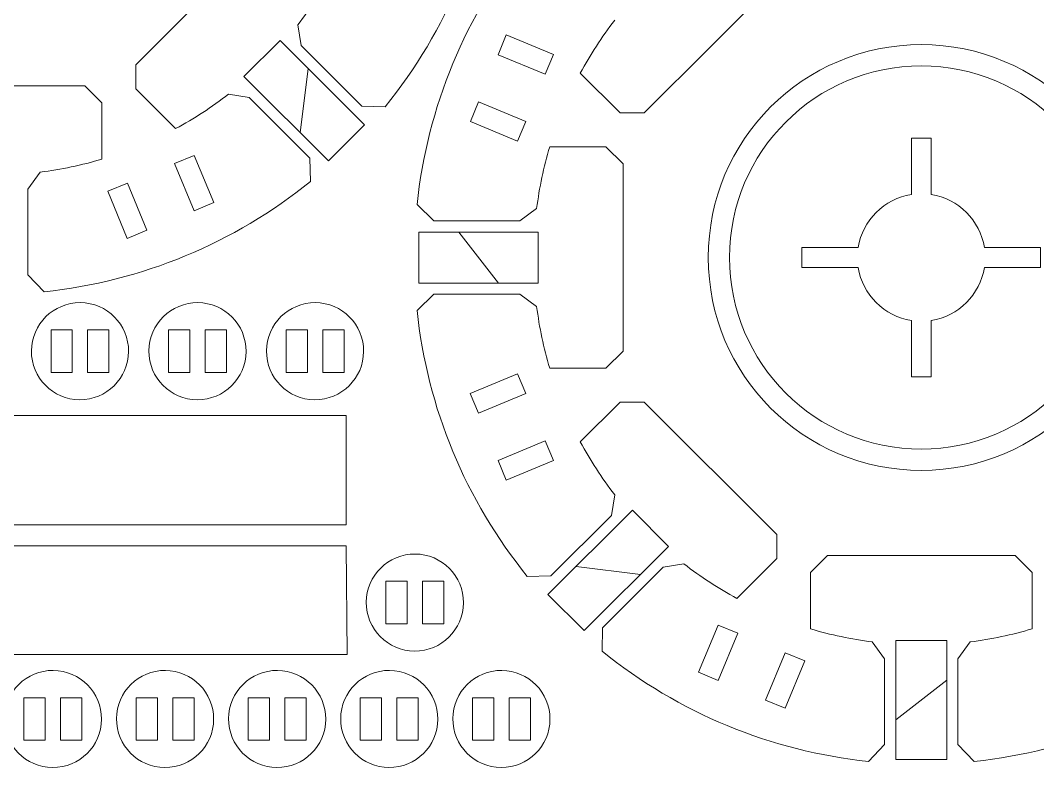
# Model space of a CAD drawing. Header units: centimetres. Extents: x -226 to -75, y 0 to 222.
# Drawn here: x -219.47 to -207.54, y 102.5 to 111.28 of the extents above; entities that cross this region are included whole.
import ezdxf

# ---------------------------------------------------------------- set-up
doc = ezdxf.new("R2010")
doc.units = ezdxf.units.CM
doc.header["$MEASUREMENT"] = 0
doc.layers.add('layer 1', color=7, linetype='Continuous')

msp = doc.modelspace()

# ---------------------------------------------------------------- linework, layer by layer
at = {"layer": 'layer 1', "color": 242, "lineweight": 9}
for points in [[(-215.19293, 110.26348), (-214.46843, 111.15792), (-214.01885, 112.24324), (-213.89873, 113.3879)], [(-218.1192, 110.75606), (-218.1192, 110.75606), (-216.56359, 112.31167), (-216.56359, 112.31167)], [(-213.52523, 112.23835), (-214.24973, 111.34392), (-214.69924, 110.25867), (-214.81943, 109.11394)], [(-215.81374, 111.84479), (-215.9321, 111.6261), (-216.06598, 111.42029), (-216.21827, 111.22365)], [(-212.15457, 110.19017), (-212.15457, 110.19017), (-210.59897, 111.74578), (-210.59897, 111.74578)], [(-212.90429, 110.65705), (-212.78597, 110.87581), (-212.65212, 111.08155), (-212.49983, 111.27826)], [(-216.21827, 111.22363), (-216.21827, 111.22363), (-216.18031, 110.98096), (-216.18031, 110.98096)], [(-213.86843, 110.87492), (-213.86843, 110.87492), (-213.77273, 111.10603), (-213.77273, 111.10603)], [(-213.77273, 111.10602), (-213.77273, 111.10602), (-213.21841, 110.87636), (-213.21841, 110.87636)], [(-216.1803, 110.98096), (-216.1803, 110.98096), (-215.46853, 110.26913), (-215.46853, 110.26913)], [(-213.31412, 110.64541), (-213.31412, 110.64541), (-213.86844, 110.87493), (-213.86844, 110.87493)], [(-213.21841, 110.87637), (-213.21841, 110.87637), (-213.31412, 110.64541), (-213.31412, 110.64541)], [(-218.1192, 110.47322), (-218.1192, 110.47322), (-218.1192, 110.75608), (-218.1192, 110.75608)], [(-216.18967, 109.95804), (-216.18967, 109.95804), (-216.09534, 110.71225), (-216.09534, 110.71225)], [(-212.43741, 110.19011), (-212.43741, 110.19011), (-212.90427, 110.65704), (-212.90427, 110.65704)], [(-220.91626, 110.50885), (-220.91626, 110.50885), (-218.71625, 110.50877), (-218.71625, 110.50877)], [(-218.71624, 110.50878), (-218.71624, 110.50878), (-218.51628, 110.30882), (-218.51628, 110.30882)], [(-217.65225, 110.00627), (-217.65225, 110.00627), (-218.11919, 110.47321), (-218.11919, 110.47321)], [(-218.51628, 110.30882), (-218.51628, 110.30882), (-218.51628, 109.64853), (-218.51628, 109.64853)], [(-217.03117, 110.41087), (-217.22774, 110.25854), (-217.43348, 110.12466), (-217.65223, 110.00627)], [(-216.7885, 110.37283), (-216.7885, 110.37283), (-217.0311, 110.41086), (-217.0311, 110.41086)], [(-216.0766, 109.66108), (-216.0766, 109.66108), (-216.78851, 110.37284), (-216.78851, 110.37284)], [(-215.46854, 110.26914), (-215.46854, 110.26914), (-215.19292, 110.26349), (-215.19292, 110.26349)], [(-212.15457, 110.19017), (-212.15457, 110.19017), (-212.43743, 110.1901), (-212.43743, 110.1901)], [(-213.5437, 110.09103), (-213.5437, 110.09103), (-213.63934, 109.85999), (-213.63934, 109.85999)], [(-213.4154, 109.06783), (-213.38397, 109.31464), (-213.33328, 109.5547), (-213.26223, 109.79297)], [(-213.26223, 109.79295), (-213.26223, 109.79295), (-212.6018, 109.79309), (-212.6018, 109.79309)], [(-212.60181, 109.79309), (-212.60181, 109.79309), (-212.40193, 109.59307), (-212.40193, 109.59307)], [(-218.51628, 109.64854), (-218.75462, 109.57735), (-218.99475, 109.52665), (-219.24156, 109.49522)], [(-217.43438, 109.04227), (-217.43438, 109.04227), (-217.66397, 109.59659), (-217.66397, 109.59659)], [(-217.66396, 109.59658), (-217.66396, 109.59658), (-217.433, 109.69229), (-217.433, 109.69229)], [(-217.43301, 109.69229), (-217.43301, 109.69229), (-217.20335, 109.1379), (-217.20335, 109.1379)], [(-216.07095, 109.38554), (-216.07095, 109.38554), (-216.0766, 109.66109), (-216.0766, 109.66109)], [(-212.40193, 109.59307), (-212.40193, 109.59307), (-212.40193, 107.39312), (-212.40193, 107.39312)], [(-219.24154, 109.49523), (-219.24154, 109.49523), (-219.38625, 109.29686), (-219.38625, 109.29686)], [(-219.19538, 108.09122), (-218.05072, 108.2113), (-216.96536, 108.66088), (-216.07104, 109.38549)], [(-218.44924, 109.2713), (-218.44924, 109.2713), (-218.2182, 109.36694), (-218.2182, 109.36694)], [(-218.21821, 109.36694), (-218.21821, 109.36694), (-217.98862, 108.81269), (-217.98862, 108.81269)], [(-219.38624, 109.29686), (-219.38624, 109.29686), (-219.38617, 108.29021), (-219.38617, 108.29021)], [(-218.21966, 108.71698), (-218.21966, 108.71698), (-218.44925, 109.2713), (-218.44925, 109.2713)], [(-217.20335, 109.1379), (-217.20335, 109.1379), (-217.43439, 109.04227), (-217.43439, 109.04227)], [(-214.81942, 109.11393), (-214.81942, 109.11393), (-214.62056, 108.92307), (-214.62056, 108.92307)], [(-213.61384, 108.923), (-213.61384, 108.923), (-213.4154, 109.06782), (-213.4154, 109.06782)], [(-214.62057, 108.92307), (-214.62057, 108.92307), (-213.61384, 108.923), (-213.61384, 108.923)], [(-217.98863, 108.81269), (-217.98863, 108.81269), (-218.21967, 108.71698), (-218.21967, 108.71698)], [(-213.86389, 108.19237), (-213.86389, 108.19237), (-214.33058, 108.79237), (-214.33058, 108.79237)], [(-219.38617, 108.2902), (-219.38617, 108.2902), (-219.19539, 108.0912), (-219.19539, 108.0912)], [(-214.6205, 108.0631), (-214.6205, 108.0631), (-214.81943, 107.87218), (-214.81943, 107.87218)], [(-213.61391, 108.06303), (-213.61391, 108.06303), (-214.62049, 108.0631), (-214.62049, 108.0631)], [(-213.41547, 107.91834), (-213.41547, 107.91834), (-213.61391, 108.06305), (-213.61391, 108.06305)], [(-213.26223, 107.19309), (-213.33328, 107.43149), (-213.38398, 107.67166), (-213.41541, 107.91836)], [(-214.81942, 107.87218), (-214.69933, 106.72753), (-214.24982, 105.64224), (-213.52522, 104.74778)], [(-212.40193, 107.39311), (-212.40193, 107.39311), (-212.60181, 107.19309), (-212.60181, 107.19309)], [(-213.63934, 107.12598), (-213.63934, 107.12598), (-213.5437, 106.89508), (-213.5437, 106.89508)], [(-212.60181, 107.19309), (-212.60181, 107.19309), (-213.26225, 107.19309), (-213.26225, 107.19309)], [(-212.90436, 106.32913), (-212.90436, 106.32913), (-212.43742, 106.79592), (-212.43742, 106.79592)], [(-212.43741, 106.79594), (-212.43741, 106.79594), (-212.15455, 106.79601), (-212.15455, 106.79601)], [(-212.15457, 106.79601), (-212.15457, 106.79601), (-210.59897, 105.2404), (-210.59897, 105.2404)], [(-213.86843, 106.11119), (-213.86843, 106.11119), (-213.31404, 106.34078), (-213.31404, 106.34078)], [(-213.31405, 106.34077), (-213.31405, 106.34077), (-213.21841, 106.10981), (-213.21841, 106.10981)], [(-212.49984, 105.70791), (-212.65209, 105.90455), (-212.78597, 106.11022), (-212.90437, 106.32912)], [(-213.77273, 105.88016), (-213.77273, 105.88016), (-213.86844, 106.1112), (-213.86844, 106.1112)], [(-213.21841, 106.10981), (-213.21841, 106.10981), (-213.77273, 105.88015), (-213.77273, 105.88015)], [(-212.5378, 105.4653), (-212.5378, 105.4653), (-212.49984, 105.70791), (-212.49984, 105.70791)], [(-213.24963, 104.75341), (-213.24963, 104.75341), (-212.53779, 105.46531), (-212.53779, 105.46531)], [(-210.59898, 105.24041), (-210.59898, 105.24041), (-210.59898, 104.95748), (-210.59898, 104.95748)], [(-210.59898, 104.9575), (-210.59898, 104.9575), (-211.06584, 104.49063), (-211.06584, 104.49063)], [(-210.2019, 104.79303), (-210.2019, 104.79303), (-210.00187, 104.99313), (-210.00187, 104.99313)], [(-210.00188, 104.99312), (-210.00188, 104.99312), (-207.80185, 104.99305), (-207.80185, 104.99305)], [(-207.80184, 104.99305), (-207.80184, 104.99305), (-207.60188, 104.7931), (-207.60188, 104.7931)], [(-212.19839, 104.77146), (-212.19839, 104.77146), (-212.95266, 104.86579), (-212.95266, 104.86579)], [(-211.92974, 104.85711), (-211.92974, 104.85711), (-212.6415, 104.14541), (-212.6415, 104.14541)], [(-211.687, 104.89507), (-211.687, 104.89507), (-211.92975, 104.85712), (-211.92975, 104.85712)], [(-211.06585, 104.49062), (-211.28468, 104.60894), (-211.49034, 104.74278), (-211.68705, 104.89515)], [(-213.52523, 104.74776), (-213.52523, 104.74776), (-213.24961, 104.75341), (-213.24961, 104.75341)], [(-210.2019, 104.13267), (-210.2019, 104.13267), (-210.2019, 104.79304), (-210.2019, 104.79304)], [(-207.60188, 104.7931), (-207.60188, 104.7931), (-207.60188, 104.1328), (-207.60188, 104.1328)], [(-212.6415, 104.14542), (-212.6415, 104.14542), (-212.64714, 103.86976), (-212.64714, 103.86976)], [(-211.51475, 103.62218), (-211.51475, 103.62218), (-211.28516, 104.17657), (-211.28516, 104.17657)], [(-211.28516, 104.17656), (-211.28516, 104.17656), (-211.0542, 104.08086), (-211.0542, 104.08086)], [(-209.47664, 103.9795), (-209.72337, 104.01094), (-209.9635, 104.06163), (-210.20191, 104.13268)], [(-207.60188, 104.13281), (-207.84029, 104.06162), (-208.08039, 104.01092), (-208.32716, 103.97949)], [(-211.05421, 104.08086), (-211.05421, 104.08086), (-211.28379, 103.52654), (-211.28379, 103.52654)], [(-209.33187, 103.78114), (-209.33187, 103.78114), (-209.47658, 103.9795), (-209.47658, 103.9795)], [(-208.32714, 103.9795), (-208.32714, 103.9795), (-208.47185, 103.78114), (-208.47185, 103.78114)], [(-212.64715, 103.86974), (-211.75279, 103.14517), (-210.66748, 102.69566), (-209.52275, 102.57554)], [(-208.28105, 102.57549), (-207.13632, 102.69558), (-206.05097, 103.14516), (-205.15664, 103.86976)], [(-210.72948, 103.29689), (-210.72948, 103.29689), (-210.49982, 103.85121), (-210.49982, 103.85121)], [(-210.49983, 103.85121), (-210.49983, 103.85121), (-210.26887, 103.75557), (-210.26887, 103.75557)], [(-210.26887, 103.75557), (-210.26887, 103.75557), (-210.49853, 103.20125), (-210.49853, 103.20125)], [(-209.33187, 102.77441), (-209.33187, 102.77441), (-209.33187, 103.78113), (-209.33187, 103.78113)], [(-208.47184, 103.78114), (-208.47184, 103.78114), (-208.47177, 102.77448), (-208.47177, 102.77448)], [(-211.28379, 103.52654), (-211.28379, 103.52654), (-211.51475, 103.62218), (-211.51475, 103.62218)], [(-208.60179, 103.53027), (-208.60179, 103.53027), (-209.20179, 103.06358), (-209.20179, 103.06358)], [(-210.49852, 103.20126), (-210.49852, 103.20126), (-210.72948, 103.2969), (-210.72948, 103.2969)], [(-209.52273, 102.57556), (-209.52273, 102.57556), (-209.33188, 102.77442), (-209.33188, 102.77442)], [(-208.47177, 102.77448), (-208.47177, 102.77448), (-208.28106, 102.57548), (-208.28106, 102.57548)]]:
    msp.add_open_spline(points, degree=3, dxfattribs=at)
for points, knots in [([(-216.42531, 111.04222), (-216.42531, 111.04222), (-216.8496, 110.618), (-216.8496, 110.618), (-216.8496, 110.618), (-216.8496, 110.618), (-215.85963, 109.628), (-215.85963, 109.628), (-215.85963, 109.628), (-215.85963, 109.628), (-215.43538, 110.05229), (-215.43538, 110.05229), (-215.43538, 110.05229), (-215.43538, 110.05229), (-216.42531, 111.04222), (-216.42531, 111.04222)], [0, 0, 0, 0, 0.2, 0.2, 0.2, 0.2, 0.4, 0.4, 0.4, 0.4, 0.6, 0.6, 0.6, 0.6, 1, 1, 1, 1]), ([(-208.90193, 110.99309), (-207.52119, 110.99309), (-206.4019, 109.87376), (-206.4019, 108.49306), (-206.4019, 108.49306), (-206.4019, 107.11233), (-207.52119, 105.99311), (-208.90185, 105.99311), (-208.90185, 105.99311), (-210.28259, 105.99311), (-211.40188, 107.11233), (-211.40188, 108.49306), (-211.40188, 108.49306), (-211.40188, 109.87383), (-210.28259, 110.99309), (-208.90193, 110.99309)], [0, 0, 0, 0, 0.2, 0.2, 0.2, 0.2, 0.4, 0.4, 0.4, 0.4, 0.6, 0.6, 0.6, 0.6, 1, 1, 1, 1]), ([(-208.90185, 110.74304), (-207.65927, 110.74304), (-206.65187, 109.73569), (-206.65187, 108.49299), (-206.65187, 108.49299), (-206.65187, 107.25041), (-207.65927, 106.24313), (-208.90193, 106.24313), (-208.90193, 106.24313), (-210.14451, 106.24306), (-211.15183, 107.25041), (-211.1519, 108.49299), (-211.1519, 108.49299), (-211.1519, 109.73569), (-210.14444, 110.74304), (-208.90185, 110.74304)], [0, 0, 0, 0, 0.2, 0.2, 0.2, 0.2, 0.4, 0.4, 0.4, 0.4, 0.6, 0.6, 0.6, 0.6, 1, 1, 1, 1]), ([(-213.5437, 110.09103), (-213.5437, 110.09103), (-214.09802, 110.32068), (-214.09802, 110.32068), (-214.09802, 110.32068), (-214.09802, 110.32068), (-214.19366, 110.08972), (-214.19366, 110.08972), (-214.19366, 110.08972), (-214.19366, 110.08972), (-213.63934, 109.85999), (-213.63934, 109.85999)], [0, 0, 0, 0, 0.25, 0.25, 0.25, 0.25, 0.5, 0.5, 0.5, 0.5, 1, 1, 1, 1]), ([(-210.30194, 108.60977), (-210.30194, 108.60977), (-209.64193, 108.60977), (-209.64193, 108.60977), (-209.64193, 108.60977), (-209.59169, 108.93031), (-209.33911, 109.18289), (-209.01857, 109.23313), (-209.01857, 109.23313), (-209.01857, 109.23313), (-209.01857, 109.89307), (-209.01857, 109.89307), (-209.01857, 109.89307), (-209.01857, 109.89307), (-208.78528, 109.89307), (-208.78528, 109.89307), (-208.78528, 109.89307), (-208.78528, 109.89307), (-208.78528, 109.23313), (-208.78528, 109.23313), (-208.78528, 109.23313), (-208.46467, 109.18289), (-208.21209, 108.93031), (-208.16199, 108.60977), (-208.16199, 108.60977), (-208.16199, 108.60977), (-207.50191, 108.60984), (-207.50191, 108.60984), (-207.50191, 108.60984), (-207.50191, 108.60984), (-207.50191, 108.37648), (-207.50191, 108.37648), (-207.50191, 108.37648), (-207.50191, 108.37648), (-208.16199, 108.37641), (-208.16199, 108.37641), (-208.16199, 108.37641), (-208.21202, 108.0558), (-208.46475, 107.80336), (-208.78528, 107.75312), (-208.78528, 107.75312), (-208.78528, 107.75312), (-208.78528, 107.09312), (-208.78528, 107.09312), (-208.78528, 107.09312), (-208.78528, 107.09312), (-209.01857, 107.09312), (-209.01857, 107.09312), (-209.01857, 107.09312), (-209.01857, 107.09312), (-209.01857, 107.75312), (-209.01857, 107.75312), (-209.01857, 107.75312), (-209.33911, 107.80336), (-209.59169, 108.05595), (-209.64186, 108.37641), (-209.64186, 108.37641), (-209.64186, 108.37641), (-210.30194, 108.37634), (-210.30194, 108.37634), (-210.30194, 108.37634), (-210.30194, 108.37634), (-210.30194, 108.60977), (-210.30194, 108.60977)], [0, 0, 0, 0, 0.05882353, 0.05882353, 0.05882353, 0.05882353, 0.11764706, 0.11764706, 0.11764706, 0.11764706, 0.17647059, 0.17647059, 0.17647059, 0.17647059, 0.23529412, 0.23529412, 0.23529412, 0.23529412, 0.29411765, 0.29411765, 0.29411765, 0.29411765, 0.35294118, 0.35294118, 0.35294118, 0.35294118, 0.41176471, 0.41176471, 0.41176471, 0.41176471, 0.47058824, 0.47058824, 0.47058824, 0.47058824, 0.52941176, 0.52941176, 0.52941176, 0.52941176, 0.58823529, 0.58823529, 0.58823529, 0.58823529, 0.64705882, 0.64705882, 0.64705882, 0.64705882, 0.70588235, 0.70588235, 0.70588235, 0.70588235, 0.76470588, 0.76470588, 0.76470588, 0.76470588, 0.82352941, 0.82352941, 0.82352941, 0.82352941, 0.88235294, 0.88235294, 0.88235294, 0.88235294, 1, 1, 1, 1]), ([(-214.79723, 108.79236), (-214.79723, 108.79236), (-214.79716, 108.19236), (-214.79716, 108.19236), (-214.79716, 108.19236), (-214.79716, 108.19236), (-213.3972, 108.19236), (-213.3972, 108.19236), (-213.3972, 108.19236), (-213.3972, 108.19236), (-213.39713, 108.79236), (-213.39713, 108.79236), (-213.39713, 108.79236), (-213.39713, 108.79236), (-214.79723, 108.79236), (-214.79723, 108.79236)], [0, 0, 0, 0, 0.2, 0.2, 0.2, 0.2, 0.4, 0.4, 0.4, 0.4, 0.6, 0.6, 0.6, 0.6, 1, 1, 1, 1]), ([(-218.77763, 106.82302), (-219.09244, 106.82496), (-219.34606, 107.08174), (-219.34415, 107.39656), (-219.34415, 107.39656), (-219.34214, 107.7113), (-219.08542, 107.96491), (-218.77061, 107.96297), (-218.77061, 107.96297), (-218.45579, 107.96107), (-218.20214, 107.70424), (-218.20415, 107.38947), (-218.20415, 107.38947), (-218.20609, 107.07465), (-218.46288, 106.82108), (-218.77763, 106.82302)], [0, 0, 0, 0, 0.2, 0.2, 0.2, 0.2, 0.4, 0.4, 0.4, 0.4, 0.6, 0.6, 0.6, 0.6, 1, 1, 1, 1]), ([(-217.39862, 106.82302), (-217.71344, 106.82496), (-217.96706, 107.08174), (-217.96508, 107.39656), (-217.96508, 107.39656), (-217.96314, 107.7113), (-217.70642, 107.96491), (-217.3916, 107.96297), (-217.3916, 107.96297), (-217.07671, 107.96107), (-216.8231, 107.70424), (-216.82508, 107.38947), (-216.82508, 107.38947), (-216.82702, 107.07465), (-217.08381, 106.82108), (-217.39862, 106.82302)], [0, 0, 0, 0, 0.2, 0.2, 0.2, 0.2, 0.4, 0.4, 0.4, 0.4, 0.6, 0.6, 0.6, 0.6, 1, 1, 1, 1]), ([(-216.01955, 106.82302), (-216.33437, 106.82496), (-216.58798, 107.08174), (-216.58601, 107.39656), (-216.58601, 107.39656), (-216.58407, 107.7113), (-216.32735, 107.96491), (-216.01253, 107.96297), (-216.01253, 107.96297), (-215.69764, 107.96107), (-215.44403, 107.70424), (-215.44601, 107.38947), (-215.44601, 107.38947), (-215.44795, 107.07465), (-215.70473, 106.82108), (-216.01955, 106.82302)], [0, 0, 0, 0, 0.2, 0.2, 0.2, 0.2, 0.4, 0.4, 0.4, 0.4, 0.6, 0.6, 0.6, 0.6, 1, 1, 1, 1]), ([(-219.11413, 107.64301), (-219.11413, 107.64301), (-218.86408, 107.64301), (-218.86408, 107.64301), (-218.86408, 107.64301), (-218.86408, 107.64301), (-218.86408, 107.14299), (-218.86408, 107.14299), (-218.86408, 107.14299), (-218.86408, 107.14299), (-219.11413, 107.14299), (-219.11413, 107.14299), (-219.11413, 107.14299), (-219.11413, 107.14299), (-219.11413, 107.64301), (-219.11413, 107.64301)], [0, 0, 0, 0, 0.2, 0.2, 0.2, 0.2, 0.4, 0.4, 0.4, 0.4, 0.6, 0.6, 0.6, 0.6, 1, 1, 1, 1]), ([(-218.68413, 107.64301), (-218.68413, 107.64301), (-218.43415, 107.64301), (-218.43415, 107.64301), (-218.43415, 107.64301), (-218.43415, 107.64301), (-218.43415, 107.14299), (-218.43415, 107.14299), (-218.43415, 107.14299), (-218.43415, 107.14299), (-218.68413, 107.14299), (-218.68413, 107.14299), (-218.68413, 107.14299), (-218.68413, 107.14299), (-218.68413, 107.64301), (-218.68413, 107.64301)], [0, 0, 0, 0, 0.2, 0.2, 0.2, 0.2, 0.4, 0.4, 0.4, 0.4, 0.6, 0.6, 0.6, 0.6, 1, 1, 1, 1]), ([(-217.73508, 107.64301), (-217.73508, 107.64301), (-217.4851, 107.64301), (-217.4851, 107.64301), (-217.4851, 107.64301), (-217.4851, 107.64301), (-217.4851, 107.14299), (-217.4851, 107.14299), (-217.4851, 107.14299), (-217.4851, 107.14299), (-217.73508, 107.14299), (-217.73508, 107.14299), (-217.73508, 107.14299), (-217.73508, 107.14299), (-217.73508, 107.64301), (-217.73508, 107.64301)], [0, 0, 0, 0, 0.2, 0.2, 0.2, 0.2, 0.4, 0.4, 0.4, 0.4, 0.6, 0.6, 0.6, 0.6, 1, 1, 1, 1]), ([(-217.30512, 107.64301), (-217.30512, 107.64301), (-217.05507, 107.64301), (-217.05507, 107.64301), (-217.05507, 107.64301), (-217.05507, 107.64301), (-217.05507, 107.14299), (-217.05507, 107.14299), (-217.05507, 107.14299), (-217.05507, 107.14299), (-217.30512, 107.14299), (-217.30512, 107.14299), (-217.30512, 107.14299), (-217.30512, 107.14299), (-217.30512, 107.64301), (-217.30512, 107.64301)], [0, 0, 0, 0, 0.2, 0.2, 0.2, 0.2, 0.4, 0.4, 0.4, 0.4, 0.6, 0.6, 0.6, 0.6, 1, 1, 1, 1]), ([(-216.356, 107.64301), (-216.356, 107.64301), (-216.10603, 107.64301), (-216.10603, 107.64301), (-216.10603, 107.64301), (-216.10603, 107.64301), (-216.10603, 107.14299), (-216.10603, 107.14299), (-216.10603, 107.14299), (-216.10603, 107.14299), (-216.356, 107.14299), (-216.356, 107.14299), (-216.356, 107.14299), (-216.356, 107.14299), (-216.356, 107.64301), (-216.356, 107.64301)], [0, 0, 0, 0, 0.2, 0.2, 0.2, 0.2, 0.4, 0.4, 0.4, 0.4, 0.6, 0.6, 0.6, 0.6, 1, 1, 1, 1]), ([(-215.92604, 107.64301), (-215.92604, 107.64301), (-215.67599, 107.64301), (-215.67599, 107.64301), (-215.67599, 107.64301), (-215.67599, 107.64301), (-215.67599, 107.14299), (-215.67599, 107.14299), (-215.67599, 107.14299), (-215.67599, 107.14299), (-215.92604, 107.14299), (-215.92604, 107.14299), (-215.92604, 107.14299), (-215.92604, 107.14299), (-215.92604, 107.64301), (-215.92604, 107.64301)], [0, 0, 0, 0, 0.2, 0.2, 0.2, 0.2, 0.4, 0.4, 0.4, 0.4, 0.6, 0.6, 0.6, 0.6, 1, 1, 1, 1]), ([(-213.63934, 107.12598), (-213.63934, 107.12598), (-214.19373, 106.89646), (-214.19373, 106.89646), (-214.19373, 106.89646), (-214.19373, 106.89646), (-214.09802, 106.66543), (-214.09802, 106.66543), (-214.09802, 106.66543), (-214.09802, 106.66543), (-213.5437, 106.89508), (-213.5437, 106.89508)], [0, 0, 0, 0, 0.25, 0.25, 0.25, 0.25, 0.5, 0.5, 0.5, 0.5, 1, 1, 1, 1]), ([(-225.09344, 103.83061), (-225.09344, 103.83061), (-215.6388, 103.83061), (-215.6388, 103.83061), (-215.6388, 103.83061), (-215.6388, 103.83061), (-215.65266, 105.10826), (-215.65266, 105.10826), (-215.65266, 105.10826), (-215.65266, 105.10826), (-220.65272, 105.10826), (-220.65272, 105.10826), (-220.65272, 105.10826), (-220.65272, 105.10826), (-220.65272, 105.35528), (-220.65272, 105.35528), (-220.65272, 105.35528), (-220.65272, 105.35528), (-215.65266, 105.35528), (-215.65266, 105.35528), (-215.65266, 105.35528), (-215.65266, 105.35528), (-215.65266, 106.63678), (-215.65266, 106.63678), (-215.65266, 106.63678), (-215.65266, 106.63678), (-225.09344, 106.63678), (-225.09344, 106.63678), (-225.09344, 106.63678), (-225.09344, 106.63678), (-225.5934, 106.63678), (-225.5934, 106.63678), (-225.5934, 106.63678), (-225.5934, 106.63678), (-225.5934, 103.83061), (-225.5934, 103.83061), (-225.5934, 103.83061), (-225.5934, 103.83061), (-225.09344, 103.83061), (-225.09344, 103.83061)], [0, 0, 0, 0, 0.09090909, 0.09090909, 0.09090909, 0.09090909, 0.18181818, 0.18181818, 0.18181818, 0.18181818, 0.27272727, 0.27272727, 0.27272727, 0.27272727, 0.36363636, 0.36363636, 0.36363636, 0.36363636, 0.45454545, 0.45454545, 0.45454545, 0.45454545, 0.54545455, 0.54545455, 0.54545455, 0.54545455, 0.63636364, 0.63636364, 0.63636364, 0.63636364, 0.72727273, 0.72727273, 0.72727273, 0.72727273, 0.81818182, 0.81818182, 0.81818182, 0.81818182, 1, 1, 1, 1]), ([(-213.28263, 104.53582), (-213.28263, 104.53582), (-212.85834, 104.1116), (-212.85834, 104.1116), (-212.85834, 104.1116), (-212.85834, 104.1116), (-211.86841, 105.1015), (-211.86841, 105.1015), (-211.86841, 105.1015), (-211.86841, 105.1015), (-212.29263, 105.52582), (-212.29263, 105.52582), (-212.29263, 105.52582), (-212.29263, 105.52582), (-213.28263, 104.53582), (-213.28263, 104.53582)], [0, 0, 0, 0, 0.2, 0.2, 0.2, 0.2, 0.4, 0.4, 0.4, 0.4, 0.6, 0.6, 0.6, 0.6, 1, 1, 1, 1]), ([(-214.84822, 103.87154), (-215.16304, 103.87348), (-215.41658, 104.13026), (-215.41467, 104.44508), (-215.41467, 104.44508), (-215.41273, 104.75983), (-215.15602, 105.01344), (-214.84113, 105.0115), (-214.84113, 105.0115), (-214.52638, 105.0096), (-214.27273, 104.75277), (-214.27467, 104.43799), (-214.27467, 104.43799), (-214.27661, 104.12317), (-214.5334, 103.8696), (-214.84822, 103.87154)], [0, 0, 0, 0, 0.2, 0.2, 0.2, 0.2, 0.4, 0.4, 0.4, 0.4, 0.6, 0.6, 0.6, 0.6, 1, 1, 1, 1]), ([(-215.18468, 104.69154), (-215.18468, 104.69154), (-214.9347, 104.69154), (-214.9347, 104.69154), (-214.9347, 104.69154), (-214.9347, 104.69154), (-214.9347, 104.19151), (-214.9347, 104.19151), (-214.9347, 104.19151), (-214.9347, 104.19151), (-215.18468, 104.19151), (-215.18468, 104.19151), (-215.18468, 104.19151), (-215.18468, 104.19151), (-215.18468, 104.69154), (-215.18468, 104.69154)], [0, 0, 0, 0, 0.2, 0.2, 0.2, 0.2, 0.4, 0.4, 0.4, 0.4, 0.6, 0.6, 0.6, 0.6, 1, 1, 1, 1]), ([(-214.75464, 104.69154), (-214.75464, 104.69154), (-214.50466, 104.69154), (-214.50466, 104.69154), (-214.50466, 104.69154), (-214.50466, 104.69154), (-214.50466, 104.19151), (-214.50466, 104.19151), (-214.50466, 104.19151), (-214.50466, 104.19151), (-214.75464, 104.19151), (-214.75464, 104.19151), (-214.75464, 104.19151), (-214.75464, 104.19151), (-214.75464, 104.69154), (-214.75464, 104.69154)], [0, 0, 0, 0, 0.2, 0.2, 0.2, 0.2, 0.4, 0.4, 0.4, 0.4, 0.6, 0.6, 0.6, 0.6, 1, 1, 1, 1]), ([(-209.20179, 102.59699), (-209.20179, 102.59699), (-208.60178, 102.59699), (-208.60178, 102.59699), (-208.60178, 102.59699), (-208.60178, 102.59699), (-208.60178, 103.99695), (-208.60178, 103.99695), (-208.60178, 103.99695), (-208.60178, 103.99695), (-209.20179, 103.99695), (-209.20179, 103.99695), (-209.20179, 103.99695), (-209.20179, 103.99695), (-209.20179, 102.59699), (-209.20179, 102.59699)], [0, 0, 0, 0, 0.2, 0.2, 0.2, 0.2, 0.4, 0.4, 0.4, 0.4, 0.6, 0.6, 0.6, 0.6, 1, 1, 1, 1]), ([(-219.0952, 102.50445), (-219.41002, 102.50639), (-219.66363, 102.76318), (-219.66172, 103.078), (-219.66172, 103.078), (-219.65971, 103.39275), (-219.40299, 103.64636), (-219.08818, 103.64442), (-219.08818, 103.64442), (-218.77336, 103.64251), (-218.51971, 103.38569), (-218.52172, 103.07091), (-218.52172, 103.07091), (-218.52366, 102.75609), (-218.78045, 102.50251), (-219.0952, 102.50445)], [0, 0, 0, 0, 0.2, 0.2, 0.2, 0.2, 0.4, 0.4, 0.4, 0.4, 0.6, 0.6, 0.6, 0.6, 1, 1, 1, 1]), ([(-217.77951, 102.50445), (-218.09433, 102.50639), (-218.34794, 102.76318), (-218.34597, 103.078), (-218.34597, 103.078), (-218.34403, 103.39275), (-218.08731, 103.64636), (-217.77249, 103.64442), (-217.77249, 103.64442), (-217.45767, 103.64251), (-217.20403, 103.38569), (-217.20604, 103.07091), (-217.20604, 103.07091), (-217.20798, 102.75609), (-217.46476, 102.50251), (-217.77951, 102.50445)], [0, 0, 0, 0, 0.2, 0.2, 0.2, 0.2, 0.4, 0.4, 0.4, 0.4, 0.6, 0.6, 0.6, 0.6, 1, 1, 1, 1]), ([(-216.4639, 102.50445), (-216.77872, 102.50639), (-217.03233, 102.76318), (-217.03036, 103.078), (-217.03036, 103.078), (-217.02842, 103.39275), (-216.7717, 103.64636), (-216.45688, 103.64442), (-216.45688, 103.64442), (-216.14206, 103.64251), (-215.88841, 103.38569), (-215.89035, 103.07091), (-215.89035, 103.07091), (-215.89237, 102.75609), (-216.14908, 102.50251), (-216.4639, 102.50445)], [0, 0, 0, 0, 0.2, 0.2, 0.2, 0.2, 0.4, 0.4, 0.4, 0.4, 0.6, 0.6, 0.6, 0.6, 1, 1, 1, 1]), ([(-215.14822, 102.50445), (-215.46304, 102.50639), (-215.71658, 102.76318), (-215.71467, 103.078), (-215.71467, 103.078), (-215.71273, 103.39275), (-215.45601, 103.64636), (-215.14113, 103.64442), (-215.14113, 103.64442), (-214.82638, 103.64251), (-214.57273, 103.38569), (-214.57467, 103.07091), (-214.57467, 103.07091), (-214.57661, 102.75609), (-214.8334, 102.50251), (-215.14822, 102.50445)], [0, 0, 0, 0, 0.2, 0.2, 0.2, 0.2, 0.4, 0.4, 0.4, 0.4, 0.6, 0.6, 0.6, 0.6, 1, 1, 1, 1]), ([(-213.83254, 102.50445), (-214.14728, 102.50639), (-214.4009, 102.76318), (-214.39899, 103.078), (-214.39899, 103.078), (-214.39705, 103.39275), (-214.14026, 103.64636), (-213.82544, 103.64442), (-213.82544, 103.64442), (-213.5107, 103.64251), (-213.25705, 103.38569), (-213.25899, 103.07091), (-213.25899, 103.07091), (-213.26093, 102.75609), (-213.51772, 102.50251), (-213.83254, 102.50445)], [0, 0, 0, 0, 0.2, 0.2, 0.2, 0.2, 0.4, 0.4, 0.4, 0.4, 0.6, 0.6, 0.6, 0.6, 1, 1, 1, 1]), ([(-219.4317, 103.32445), (-219.4317, 103.32445), (-219.18165, 103.32445), (-219.18165, 103.32445), (-219.18165, 103.32445), (-219.18165, 103.32445), (-219.18165, 102.82442), (-219.18165, 102.82442), (-219.18165, 102.82442), (-219.18165, 102.82442), (-219.4317, 102.82442), (-219.4317, 102.82442), (-219.4317, 102.82442), (-219.4317, 102.82442), (-219.4317, 103.32445), (-219.4317, 103.32445)], [0, 0, 0, 0, 0.2, 0.2, 0.2, 0.2, 0.4, 0.4, 0.4, 0.4, 0.6, 0.6, 0.6, 0.6, 1, 1, 1, 1]), ([(-219.0017, 103.32445), (-219.0017, 103.32445), (-218.75172, 103.32445), (-218.75172, 103.32445), (-218.75172, 103.32445), (-218.75172, 103.32445), (-218.75172, 102.82442), (-218.75172, 102.82442), (-218.75172, 102.82442), (-218.75172, 102.82442), (-219.0017, 102.82442), (-219.0017, 102.82442), (-219.0017, 102.82442), (-219.0017, 102.82442), (-219.0017, 103.32445), (-219.0017, 103.32445)], [0, 0, 0, 0, 0.2, 0.2, 0.2, 0.2, 0.4, 0.4, 0.4, 0.4, 0.6, 0.6, 0.6, 0.6, 1, 1, 1, 1]), ([(-218.11598, 103.32445), (-218.11598, 103.32445), (-217.866, 103.32445), (-217.866, 103.32445), (-217.866, 103.32445), (-217.866, 103.32445), (-217.866, 102.82442), (-217.866, 102.82442), (-217.866, 102.82442), (-217.866, 102.82442), (-218.11598, 102.82442), (-218.11598, 102.82442), (-218.11598, 102.82442), (-218.11598, 102.82442), (-218.11598, 103.32445), (-218.11598, 103.32445)], [0, 0, 0, 0, 0.2, 0.2, 0.2, 0.2, 0.4, 0.4, 0.4, 0.4, 0.6, 0.6, 0.6, 0.6, 1, 1, 1, 1]), ([(-217.68601, 103.32445), (-217.68601, 103.32445), (-217.43603, 103.32445), (-217.43603, 103.32445), (-217.43603, 103.32445), (-217.43603, 103.32445), (-217.43603, 102.82442), (-217.43603, 102.82442), (-217.43603, 102.82442), (-217.43603, 102.82442), (-217.68601, 102.82442), (-217.68601, 102.82442), (-217.68601, 102.82442), (-217.68601, 102.82442), (-217.68601, 103.32445), (-217.68601, 103.32445)], [0, 0, 0, 0, 0.2, 0.2, 0.2, 0.2, 0.4, 0.4, 0.4, 0.4, 0.6, 0.6, 0.6, 0.6, 1, 1, 1, 1]), ([(-216.80036, 103.32445), (-216.80036, 103.32445), (-216.55038, 103.32445), (-216.55038, 103.32445), (-216.55038, 103.32445), (-216.55038, 103.32445), (-216.55038, 102.82442), (-216.55038, 102.82442), (-216.55038, 102.82442), (-216.55038, 102.82442), (-216.80036, 102.82442), (-216.80036, 102.82442), (-216.80036, 102.82442), (-216.80036, 102.82442), (-216.80036, 103.32445), (-216.80036, 103.32445)], [0, 0, 0, 0, 0.2, 0.2, 0.2, 0.2, 0.4, 0.4, 0.4, 0.4, 0.6, 0.6, 0.6, 0.6, 1, 1, 1, 1]), ([(-216.3704, 103.32445), (-216.3704, 103.32445), (-216.12035, 103.32445), (-216.12035, 103.32445), (-216.12035, 103.32445), (-216.12035, 103.32445), (-216.12035, 102.82442), (-216.12035, 102.82442), (-216.12035, 102.82442), (-216.12035, 102.82442), (-216.3704, 102.82442), (-216.3704, 102.82442), (-216.3704, 102.82442), (-216.3704, 102.82442), (-216.3704, 103.32445), (-216.3704, 103.32445)], [0, 0, 0, 0, 0.2, 0.2, 0.2, 0.2, 0.4, 0.4, 0.4, 0.4, 0.6, 0.6, 0.6, 0.6, 1, 1, 1, 1]), ([(-215.48468, 103.32445), (-215.48468, 103.32445), (-215.2347, 103.32445), (-215.2347, 103.32445), (-215.2347, 103.32445), (-215.2347, 103.32445), (-215.2347, 102.82442), (-215.2347, 102.82442), (-215.2347, 102.82442), (-215.2347, 102.82442), (-215.48468, 102.82442), (-215.48468, 102.82442), (-215.48468, 102.82442), (-215.48468, 102.82442), (-215.48468, 103.32445), (-215.48468, 103.32445)], [0, 0, 0, 0, 0.2, 0.2, 0.2, 0.2, 0.4, 0.4, 0.4, 0.4, 0.6, 0.6, 0.6, 0.6, 1, 1, 1, 1]), ([(-215.05464, 103.32445), (-215.05464, 103.32445), (-214.80466, 103.32445), (-214.80466, 103.32445), (-214.80466, 103.32445), (-214.80466, 103.32445), (-214.80466, 102.82442), (-214.80466, 102.82442), (-214.80466, 102.82442), (-214.80466, 102.82442), (-215.05464, 102.82442), (-215.05464, 102.82442), (-215.05464, 102.82442), (-215.05464, 102.82442), (-215.05464, 103.32445), (-215.05464, 103.32445)], [0, 0, 0, 0, 0.2, 0.2, 0.2, 0.2, 0.4, 0.4, 0.4, 0.4, 0.6, 0.6, 0.6, 0.6, 1, 1, 1, 1]), ([(-214.16899, 103.32445), (-214.16899, 103.32445), (-213.91902, 103.32445), (-213.91902, 103.32445), (-213.91902, 103.32445), (-213.91902, 103.32445), (-213.91902, 102.82442), (-213.91902, 102.82442), (-213.91902, 102.82442), (-213.91902, 102.82442), (-214.16899, 102.82442), (-214.16899, 102.82442), (-214.16899, 102.82442), (-214.16899, 102.82442), (-214.16899, 103.32445), (-214.16899, 103.32445)], [0, 0, 0, 0, 0.2, 0.2, 0.2, 0.2, 0.4, 0.4, 0.4, 0.4, 0.6, 0.6, 0.6, 0.6, 1, 1, 1, 1]), ([(-213.73896, 103.32445), (-213.73896, 103.32445), (-213.48898, 103.32445), (-213.48898, 103.32445), (-213.48898, 103.32445), (-213.48898, 103.32445), (-213.48898, 102.82442), (-213.48898, 102.82442), (-213.48898, 102.82442), (-213.48898, 102.82442), (-213.73896, 102.82442), (-213.73896, 102.82442), (-213.73896, 102.82442), (-213.73896, 102.82442), (-213.73896, 103.32445), (-213.73896, 103.32445)], [0, 0, 0, 0, 0.2, 0.2, 0.2, 0.2, 0.4, 0.4, 0.4, 0.4, 0.6, 0.6, 0.6, 0.6, 1, 1, 1, 1])]:
    msp.add_open_spline(points, degree=3, knots=knots, dxfattribs=at)

doc.saveas('drawing.dxf')
